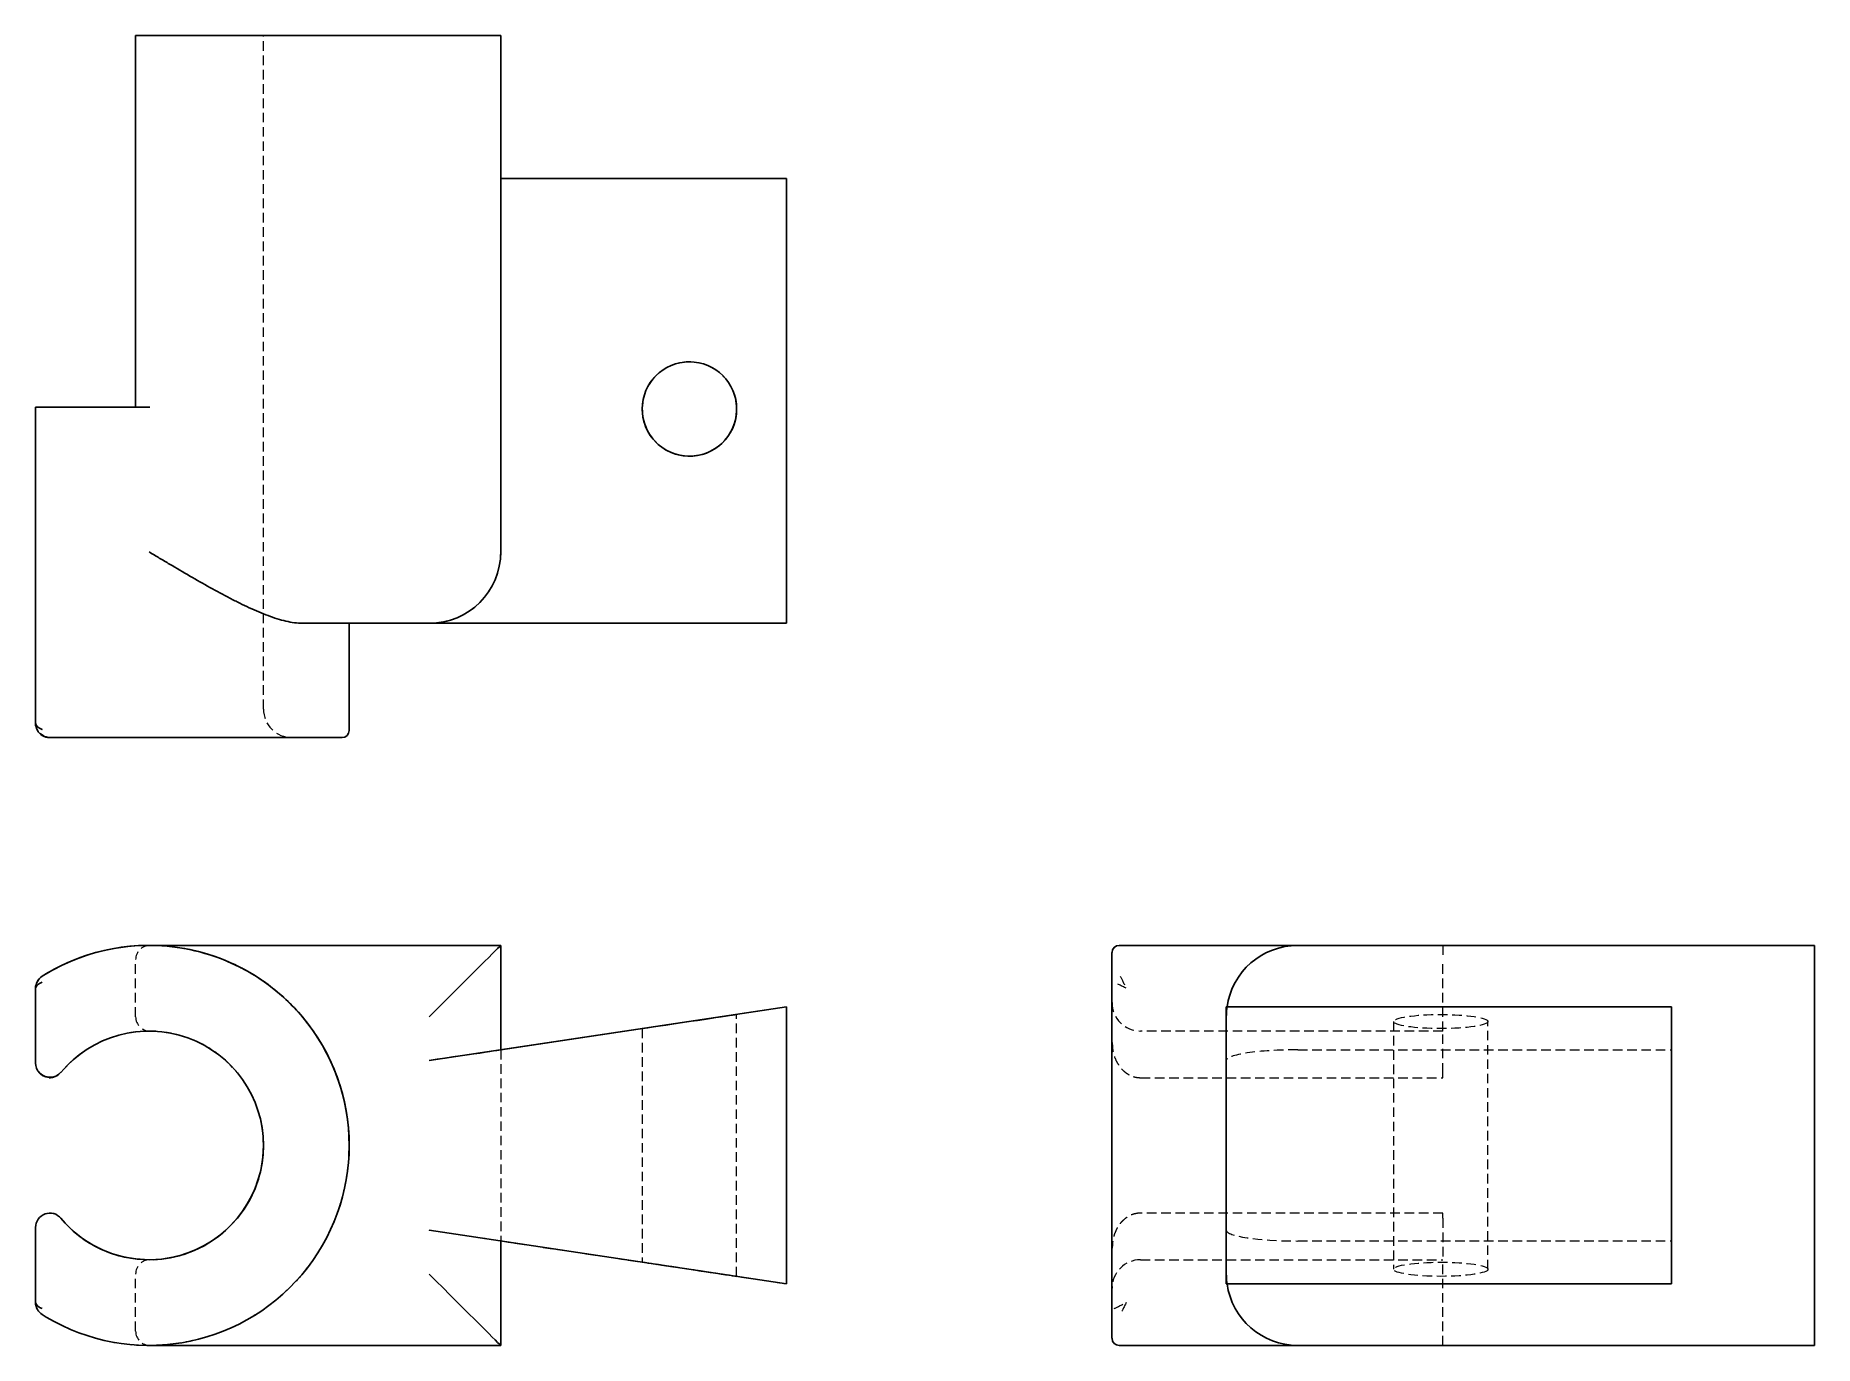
# Model space of a CAD drawing. Header units: millimetres. Extents: x 33 to 270, y 30 to 205.
import ezdxf

# ---------------------------------------------------------------- set-up
doc = ezdxf.new("R2010")
doc.units = ezdxf.units.MM
doc.linetypes.add('HIDDEN', pattern=[1.905, 1.27, -0.635])

msp = doc.modelspace()

# ---------------------------------------------------------------- linework, layer by layer
at = {"color": 7, "linetype": 'Continuous', "lineweight": 25}
for p, q in [((46.39, 204.74), (46.39, 204.74)), ((46.39, 204.74), (46.39, 204.74)), ((46.39, 204.74), (46.39, 155.29)), ((48.29, 204.74), (94.96, 204.74)), ((94.96, 204.74), (48.29, 204.74)), ((94.96, 204.74), (94.96, 204.74)), ((94.96, 136.01), (94.96, 204.74)), ((133, 185.72), (94.96, 185.72)), ((94.96, 185.72), (133, 185.72)), ((133, 126.5), (133, 185.72)), ((133, 185.72), (133, 185.72)), ((33.07, 155.29), (33.07, 155.29)), ((33.07, 155.29), (33.07, 113.19)), ((33.07, 155.29), (33.07, 155.29)), ((46.39, 155.29), (46.39, 155.29)), ((48.17, 155.29), (48.29, 155.29)), ((68.57, 126.5), (85.45, 126.5)), ((74.8, 112.24), (74.8, 126.5)), ((133, 126.5), (85.45, 126.5)), ((34.61, 111.32), (34.77, 111.33)), ((94.96, 83.63), (48.17, 83.63)), ((48.17, 83.63), (48.29, 83.63)), ((94.96, 83.63), (48.29, 83.63)), ((94.96, 69.72), (94.96, 83.63)), ((94.96, 83.63), (94.96, 83.63)), ((201.01, 83.63), (177.24, 83.63)), ((201.01, 83.63), (269.74, 83.63)), ((269.74, 30.37), (269.74, 83.63)), ((176.28, 82.68), (176.28, 31.32)), ((33.07, 77.91), (33.07, 70.7)), ((33.07, 77.91), (33.07, 77.91)), ((133, 75.43), (85.45, 68.3)), ((133, 75.43), (94.96, 69.72)), ((133, 75.43), (133, 75.43)), ((133, 38.57), (133, 75.43)), ((191.5, 38.57), (191.5, 75.43)), ((191.5, 75.43), (250.72, 75.43)), ((250.72, 75.43), (250.72, 38.57)), ((94.96, 69.72), (94.96, 69.72)), ((33.12, 67.62), (33.07, 67.91)), ((36.44, 66.7), (36.42, 66.75)), ((74.8, 57), (74.8, 57)), ((85.45, 45.7), (133, 38.57)), ((33.07, 43.3), (33.07, 36.09)), ((94.96, 30.37), (94.96, 44.28)), ((250.72, 38.57), (191.5, 38.57)), ((48.17, 30.37), (94.96, 30.37)), ((177.24, 30.37), (201.01, 30.37)), ((269.74, 30.37), (201.01, 30.37))]:
    msp.add_line(p, q, dxfattribs=at)
at = {"color": 7, "linetype": 'HIDDEN', "lineweight": 18}
for p, q in [((63.39, 115.09), (63.39, 204.74)), ((94.96, 185.72), (94.96, 185.72)), ((46.39, 155.29), (46.39, 155.29)), ((113.79, 155.23), (113.79, 155.23)), ((126.34, 154.83), (126.34, 154.83)), ((94.96, 136.01), (94.96, 136.01)), ((94.96, 136.01), (94.96, 136.01)), ((85.45, 126.5), (68.57, 126.5)), ((85.45, 126.5), (133, 126.5)), ((133, 126.5), (133, 126.5)), ((33.07, 113.19), (33.07, 113.19)), ((33.21, 112.52), (33.07, 113.19)), ((34.21, 111.46), (33.67, 111.82)), ((34.62, 111.36), (34.27, 111.42)), ((34.77, 111.33), (35.21, 111.34)), ((220.29, 83.63), (220.29, 81.73)), ((46.39, 81.73), (46.39, 81.73)), ((46.39, 74.12), (46.39, 81.73)), ((220.29, 74.12), (220.29, 81.73)), ((46.39, 74.12), (46.39, 74.12)), ((126.34, 39.57), (126.34, 74.43)), ((213.76, 73.49), (213.76, 40.51)), ((220.29, 72.22), (220.29, 74.12)), ((226.31, 40.51), (226.31, 73.49)), ((113.79, 72.55), (113.79, 41.45)), ((220.29, 72.22), (180.09, 72.22)), ((220.29, 66.7), (220.29, 72.22)), ((94.96, 69.72), (94.96, 44.28)), ((201.01, 69.72), (250.72, 69.72)), ((220.29, 66.01), (220.29, 66.7)), ((180.09, 66.01), (220.29, 66.01)), ((63.39, 57), (63.39, 57)), ((220.29, 47.99), (180.09, 47.99)), ((220.29, 47.3), (220.29, 47.99)), ((220.29, 47.3), (220.29, 41.78)), ((94.96, 44.28), (94.96, 44.28)), ((94.96, 44.28), (133, 38.57)), ((201.01, 44.28), (250.72, 44.28)), ((180.09, 41.78), (220.29, 41.78)), ((220.29, 39.88), (220.29, 41.78)), ((46.39, 39.88), (46.39, 39.88)), ((46.39, 32.27), (46.39, 39.88)), ((133, 38.57), (133, 38.57)), ((220.29, 32.27), (220.29, 39.88)), ((33.07, 36.09), (33.07, 36.09)), ((46.39, 32.27), (46.39, 32.27)), ((220.29, 30.37), (220.29, 32.27)), ((48.29, 30.37), (94.96, 30.37)), ((94.96, 30.37), (94.96, 30.37))]:
    msp.add_line(p, q, dxfattribs=at)
at = {"color": 7, "linetype": 'Continuous', "lineweight": 25, "flags": 128}
for points in [[(48.28, 204.74), (47.91, 204.74), (47.55, 204.74), (47.23, 204.74), (46.94, 204.74), (46.71, 204.74), (46.53, 204.74), (46.43, 204.74), (46.39, 204.74)], [(46.39, 204.74), (46.43, 204.74), (46.53, 204.74), (46.71, 204.74), (46.95, 204.74), (47.23, 204.74), (47.56, 204.74), (47.92, 204.74), (48.29, 204.74)], [(48.29, 204.74), (47.92, 204.74), (47.56, 204.74), (47.23, 204.74), (46.95, 204.74), (46.71, 204.74), (46.53, 204.74), (46.43, 204.74), (46.39, 204.74)], [(46.39, 204.74), (46.43, 204.74), (46.53, 204.74), (46.71, 204.74), (46.94, 204.74), (47.23, 204.74), (47.55, 204.74), (47.91, 204.74), (48.28, 204.74)], [(48.28, 204.74), (49.63, 204.74), (50.98, 204.74), (52.3, 204.74), (53.59, 204.74), (54.84, 204.74), (56.03, 204.74), (57.17, 204.74), (58.22, 204.74), (59.2, 204.74), (60.09, 204.74), (60.89, 204.74), (61.58, 204.74), (62.17, 204.74), (62.65, 204.74), (63.01, 204.74), (63.25, 204.74), (63.37, 204.74), (63.37, 204.74), (63.25, 204.74), (63.01, 204.74), (62.65, 204.74), (62.17, 204.74), (61.58, 204.74), (60.89, 204.74), (60.09, 204.74), (59.2, 204.74), (58.22, 204.74), (57.17, 204.74), (56.03, 204.74), (54.84, 204.74), (53.59, 204.74), (52.3, 204.74), (50.98, 204.74), (49.63, 204.74), (48.28, 204.74)], [(33.07, 155.29), (33.14, 155.29), (33.35, 155.29), (33.67, 155.29), (34.1, 155.29), (34.58, 155.29), (35.1, 155.29), (35.6, 155.29), (36.06, 155.29), (36.44, 155.29)], [(33.96, 155.29), (33.77, 155.29), (33.59, 155.29), (33.44, 155.29), (33.31, 155.29), (33.21, 155.29), (33.13, 155.29), (33.09, 155.29), (33.07, 155.29)], [(33.96, 155.29), (35.58, 155.29), (37.26, 155.29), (38.99, 155.29), (40.77, 155.29), (42.59, 155.29), (44.43, 155.29), (46.3, 155.29), (48.17, 155.29)], [(36.44, 155.29), (37.35, 155.29), (38.34, 155.29), (39.4, 155.29), (40.54, 155.29), (41.74, 155.29), (42.98, 155.29), (44.27, 155.29), (45.59, 155.29), (46.93, 155.29), (48.28, 155.29)], [(48.29, 155.29), (47.92, 155.29), (47.56, 155.29), (47.23, 155.29), (46.95, 155.29), (46.71, 155.29), (46.53, 155.29), (46.43, 155.29), (46.39, 155.29)], [(34.98, 111.28), (36.51, 111.28), (38.09, 111.28), (39.72, 111.28), (41.39, 111.28), (43.09, 111.28), (44.81, 111.28), (46.55, 111.28), (48.3, 111.28), (50.04, 111.28), (51.78, 111.28), (53.5, 111.28), (55.2, 111.28), (56.86, 111.28), (58.49, 111.28), (60.06, 111.28), (61.58, 111.28), (63.04, 111.28), (64.43, 111.28), (65.74, 111.28), (66.98, 111.28), (68.12, 111.28), (69.18, 111.28), (70.13, 111.28), (70.99, 111.28), (71.73, 111.28), (72.37, 111.28), (72.9, 111.28), (73.31, 111.28), (73.61, 111.28), (73.79, 111.28), (73.85, 111.28)], [(34.98, 111.28), (36.1, 111.28), (37.3, 111.28), (38.57, 111.28), (39.9, 111.28), (41.29, 111.28), (42.71, 111.28), (44.17, 111.28), (45.65, 111.28), (47.15, 111.28), (48.66, 111.28), (50.16, 111.28), (51.65, 111.28), (53.12, 111.28), (54.56, 111.28), (55.96, 111.28), (57.31, 111.28), (58.6, 111.28), (59.83, 111.28), (60.98, 111.28), (62.05, 111.28), (63.04, 111.28), (63.93, 111.28), (64.72, 111.28), (65.41, 111.28), (65.99, 111.28), (66.46, 111.28), (66.82, 111.28), (67.06, 111.28), (67.17, 111.28), (67.19, 111.28)], [(85.45, 74.12), (86.38, 75.05), (87.3, 75.97), (88.21, 76.88), (89.09, 77.76), (89.93, 78.6), (90.73, 79.4), (91.48, 80.15), (92.17, 80.84), (92.8, 81.47), (93.36, 82.03), (93.84, 82.51), (94.24, 82.9), (94.55, 83.22), (94.78, 83.45), (94.91, 83.58), (94.96, 83.63)], [(126.34, 74.43), (126.28, 74.42), (126.1, 74.39), (125.8, 74.35), (125.39, 74.29), (124.87, 74.21), (124.27, 74.12), (123.58, 74.02), (122.82, 73.9), (122.01, 73.78), (121.16, 73.65), (120.29, 73.52), (119.41, 73.39), (118.55, 73.26), (117.71, 73.14), (116.93, 73.02), (116.2, 72.91), (115.55, 72.81), (114.99, 72.73), (114.52, 72.66), (114.17, 72.6), (113.93, 72.57), (113.8, 72.55), (113.8, 72.55), (113.93, 72.57), (114.17, 72.6), (114.52, 72.66), (114.99, 72.73), (115.55, 72.81), (116.2, 72.91), (116.93, 73.02), (117.71, 73.14), (118.55, 73.26), (119.41, 73.39), (120.29, 73.52), (121.16, 73.65), (122.01, 73.78), (122.82, 73.9), (123.58, 74.02), (124.27, 74.12), (124.87, 74.21), (125.39, 74.29), (125.8, 74.35), (126.1, 74.39), (126.28, 74.42), (126.34, 74.43)], [(85.45, 68.3), (86.51, 68.46), (87.57, 68.61), (88.59, 68.77), (89.58, 68.92), (90.51, 69.06), (91.38, 69.19), (92.17, 69.3), (92.88, 69.41), (93.5, 69.5), (94.02, 69.58), (94.43, 69.64), (94.72, 69.69), (94.9, 69.71), (94.96, 69.72)], [(94.96, 30.37), (94.91, 30.42), (94.78, 30.55), (94.55, 30.78), (94.24, 31.1), (93.84, 31.49), (93.36, 31.97), (92.8, 32.53), (92.17, 33.16), (91.48, 33.85), (90.73, 34.6), (89.93, 35.4), (89.09, 36.24), (88.21, 37.12), (87.3, 38.03), (86.38, 38.95), (85.45, 39.88)]]:
    msp.add_lwpolyline(points, dxfattribs=at)
at = {"color": 7, "linetype": 'HIDDEN', "lineweight": 18, "flags": 128}
for points in [[(36.44, 155.29), (36.06, 155.29), (35.6, 155.29), (35.1, 155.29), (34.58, 155.29), (34.1, 155.29), (33.67, 155.29), (33.35, 155.29), (33.14, 155.29), (33.07, 155.29)], [(33.07, 155.29), (33.09, 155.29), (33.13, 155.29), (33.21, 155.29), (33.31, 155.29), (33.44, 155.29), (33.59, 155.29), (33.77, 155.29), (33.96, 155.29)], [(45.44, 155.29), (44.43, 155.29), (42.59, 155.29), (40.77, 155.29), (38.99, 155.29), (37.26, 155.29), (35.58, 155.29), (33.96, 155.29)], [(36.44, 155.29), (37.35, 155.29), (38.34, 155.29), (39.4, 155.29), (40.54, 155.29), (41.74, 155.29), (42.98, 155.29), (44.27, 155.29), (45.59, 155.29), (46.93, 155.29), (48.17, 155.29)], [(48.28, 155.29), (47.91, 155.29), (47.55, 155.29), (47.23, 155.29), (46.94, 155.29), (46.71, 155.29), (46.53, 155.29), (46.43, 155.29), (46.39, 155.29)], [(68.57, 126.5), (69.71, 126.5), (70.75, 126.5), (71.68, 126.5), (72.49, 126.5), (73.19, 126.5), (73.77, 126.5), (74.22, 126.5), (74.54, 126.5), (74.73, 126.5), (74.8, 126.5), (74.73, 126.5), (74.54, 126.5), (74.22, 126.5), (73.77, 126.5), (73.19, 126.5), (72.49, 126.5), (71.68, 126.5), (70.75, 126.5), (69.71, 126.5), (68.57, 126.5)], [(73.85, 111.28), (73.79, 111.28), (73.61, 111.28), (73.31, 111.28), (72.9, 111.28), (72.37, 111.28), (71.73, 111.28), (70.99, 111.28), (70.13, 111.28), (69.18, 111.28), (68.12, 111.28), (66.98, 111.28), (65.74, 111.28), (64.43, 111.28), (63.04, 111.28), (61.58, 111.28), (60.06, 111.28), (58.49, 111.28), (56.86, 111.28), (55.2, 111.28), (53.5, 111.28), (51.78, 111.28), (50.04, 111.28), (48.3, 111.28), (46.55, 111.28), (44.81, 111.28), (43.09, 111.28), (41.39, 111.28), (39.72, 111.28), (38.09, 111.28), (36.51, 111.28), (34.98, 111.28)], [(67.19, 111.28), (67.17, 111.28), (67.06, 111.28), (66.82, 111.28), (66.46, 111.28), (65.99, 111.28), (65.41, 111.28), (64.72, 111.28), (63.93, 111.28), (63.04, 111.28), (62.05, 111.28), (60.98, 111.28), (59.83, 111.28), (58.6, 111.28), (57.31, 111.28), (55.96, 111.28), (54.56, 111.28), (53.12, 111.28), (51.65, 111.28), (50.16, 111.28), (48.66, 111.28), (47.15, 111.28), (45.65, 111.28), (44.17, 111.28), (42.71, 111.28), (41.29, 111.28), (39.9, 111.28), (38.57, 111.28), (37.3, 111.28), (36.1, 111.28), (34.98, 111.28)], [(33.07, 67.91), (33.14, 67.4), (33.2, 67.23)], [(94.96, 44.28), (94.9, 44.29), (94.72, 44.31), (94.43, 44.36), (94.02, 44.42), (93.5, 44.5), (92.88, 44.59), (92.17, 44.7), (91.38, 44.81), (90.51, 44.94), (89.58, 45.08), (88.59, 45.23), (87.57, 45.39), (86.51, 45.54), (85.45, 45.7)], [(126.34, 39.57), (126.28, 39.58), (126.1, 39.61), (125.8, 39.65), (125.39, 39.71), (124.87, 39.79), (124.27, 39.88), (123.58, 39.98), (122.82, 40.1), (122.01, 40.22), (121.16, 40.35), (120.29, 40.48), (119.41, 40.61), (118.55, 40.74), (117.71, 40.86), (116.93, 40.98), (116.2, 41.09), (115.55, 41.19), (114.99, 41.27), (114.52, 41.34), (114.17, 41.4), (113.93, 41.43), (113.8, 41.45), (113.8, 41.45), (113.93, 41.43), (114.17, 41.4), (114.52, 41.34), (114.99, 41.27), (115.55, 41.19), (116.2, 41.09), (116.93, 40.98), (117.71, 40.86), (118.55, 40.74), (119.41, 40.61), (120.29, 40.48), (121.16, 40.35), (122.01, 40.22), (122.82, 40.1), (123.58, 39.98), (124.27, 39.88), (124.87, 39.79), (125.39, 39.71), (125.8, 39.65), (126.1, 39.61), (126.28, 39.58), (126.34, 39.57)]]:
    msp.add_lwpolyline(points, dxfattribs=at)
at = {"color": 7, "linetype": 'Continuous', "lineweight": 25}
msp.add_circle((120.07, 155.03), 6.28, dxfattribs=at)
at = {"color": 7, "linetype": 'HIDDEN', "lineweight": 18}
for centre, radius, start, end in [((120.07, 155.03), 6.28, 358.1826, 178.1826), ((85.45, 136.01), 9.51, 270, 360), ((67.19, 115.09), 3.8, 180, 270), ((48.29, 81.73), 1.9, 90, 180), ((48.29, 81.73), 1.9, 90, 180), ((180.09, 76.02), 3.8, 180, 270), ((48.29, 74.12), 1.9, 180, 269.5914), ((48.29, 74.12), 1.9, 180, 269.5914), ((201.01, 74.12), 9.51, 172.0792, 180), ((48.17, 57), 15.22, 89.5914, 140.4119), ((48.17, 57), 15.22, 0, 89.5914), ((34.98, 67.91), 1.9, 209.6677, 320.4119), ((48.17, 57), 26.63, 319.9948, 360), ((48.29, 39.88), 1.9, 90.4086, 180), ((48.29, 39.88), 1.9, 90.4086, 180), ((180.09, 37.98), 3.8, 90, 180), ((201.01, 39.88), 9.51, 180, 187.9208), ((34.98, 36.09), 1.9, 180, 237.7561), ((48.17, 57), 26.63, 237.7561, 270), ((48.29, 32.27), 1.9, 180, 270), ((48.29, 32.27), 1.9, 180, 270)]:
    msp.add_arc(centre, radius, start, end, dxfattribs=at)
at = {"color": 7, "linetype": 'Continuous', "lineweight": 25}
for centre, radius, start, end in [((120.07, 155.03), 6.28, 178.1826, 358.1826), ((85.45, 136.01), 9.51, 270, 360), ((73.85, 112.24), 0.951, 270, 0), ((48.17, 57), 26.63, 90, 122.2439), ((48.17, 57), 26.63, 239.0851, 120.9149), ((177.24, 82.68), 0.951, 90, 180), ((201.01, 74.12), 9.51, 90, 172.0792), ((34.98, 77.91), 1.9, 122.2439, 180), ((48.17, 57), 26.63, 360, 40.0052), ((48.17, 57), 15.22, 219.5881, 140.4119), ((48.17, 57), 15.22, 270.4086, 0), ((34.98, 46.09), 1.9, 39.5881, 180), ((48.17, 57), 15.22, 219.5881, 270.4086), ((201.01, 39.88), 9.51, 187.9208, 270), ((177.24, 31.32), 0.951, 180, 270)]:
    msp.add_arc(centre, radius, start, end, dxfattribs=at)
at = {"color": 7, "linetype": 'HIDDEN', "lineweight": 18}
for centre in [(220.03, 73.49), (220.03, 40.51)]:
    msp.add_ellipse(centre, major_axis=(6.28, 0), ratio=0.15, dxfattribs=at)
for centre, start_param, end_param in [((201.01, 68.3), 1.570796, 3.141593), ((201.01, 45.7), 3.141593, 4.712389)]:
    msp.add_ellipse(centre, major_axis=(9.51, 0), ratio=0.15, start_param=start_param, end_param=end_param, dxfattribs=at)
at = {"color": 7, "linetype": 'Continuous', "lineweight": 25}
for points, knots in [([(68.57, 126.5), (67.88, 126.5), (67.15, 126.61), (65.63, 126.96), (64.82, 127.22), (63.19, 127.83), (62.36, 128.18), (61.09, 128.77), (60.66, 128.97), (59.8, 129.4), (59.36, 129.62), (57.16, 130.76), (55.4, 131.76), (52.71, 133.31), (51.81, 133.84), (50.45, 134.65), (49.99, 134.92), (49.08, 135.47), (48.62, 135.74), (48.17, 136.01)], [0, 0, 0, 0, 0.125, 0.125, 0.25, 0.25, 0.375, 0.375, 0.4375, 0.4375, 0.5, 0.5, 0.75, 0.75, 0.875, 0.875, 0.9375, 0.9375, 1, 1, 1, 1]), ([(68.57, 74.12), (67.88, 74.94), (67.15, 75.7), (65.63, 77.13), (64.82, 77.8), (63.19, 79.01), (62.36, 79.55), (61.09, 80.29), (60.66, 80.52), (59.8, 80.96), (59.36, 81.17), (57.16, 82.14), (55.4, 82.69), (52.71, 83.25), (51.81, 83.39), (50.45, 83.53), (49.99, 83.57), (49.08, 83.62), (48.62, 83.63), (48.17, 83.63)], [0, 0, 0, 0, 0.125, 0.125, 0.25, 0.25, 0.375, 0.375, 0.4375, 0.4375, 0.5, 0.5, 0.75, 0.75, 0.875, 0.875, 0.9375, 0.9375, 1, 1, 1, 1]), ([(33.07, 70.7), (33.07, 70.39), (33.07, 70.08), (33.07, 69.49), (33.07, 69.2), (33.07, 68.66), (33.07, 68.41), (33.07, 68.13), (33.07, 68.05), (33.07, 67.94), (33.07, 67.91), (33.07, 67.91)], [0, 0, 0, 0, 0.25, 0.25, 0.5, 0.5, 0.75, 0.75, 0.875, 0.875, 1, 1, 1, 1]), ([(33.1, 67.62), (33.12, 67.5), (33.17, 67.28), (33.34, 66.97), (33.52, 66.76), (33.72, 66.6), (33.88, 66.45), (34.06, 66.29), (34.47, 66.11), (35.01, 66.03), (35.58, 66.13), (36.08, 66.38), (36.31, 66.61), (36.43, 66.73)], [0, 0, 0, 0, 0.091864, 0.17177, 0.288814, 0.327552, 0.343985, 0.430094, 0.515195, 0.627303, 0.788216, 0.887809, 1, 1, 1, 1]), ([(33.07, 46.09), (33.07, 46.48), (33.2, 46.87), (33.64, 47.5), (33.97, 47.75), (34.7, 48.01), (35.1, 48.03), (35.85, 47.82), (36.19, 47.6), (36.44, 47.3)], [0, 0, 0, 0, 0.25, 0.25, 0.5, 0.5, 0.75, 0.75, 1, 1, 1, 1]), ([(33.07, 46.09), (33.07, 46.09), (33.07, 46.06), (33.07, 45.95), (33.07, 45.87), (33.07, 45.59), (33.07, 45.34), (33.07, 44.8), (33.07, 44.51), (33.07, 43.92), (33.07, 43.61), (33.07, 43.3)], [0, 0, 0, 0, 0.125, 0.125, 0.25, 0.25, 0.5, 0.5, 0.75, 0.75, 1, 1, 1, 1])]:
    msp.add_open_spline(points, degree=3, knots=knots, dxfattribs=at)
for points in [[(33.96, 112.38), (33.42, 112.55), (33.07, 112.87), (33.07, 113.19)], [(33.07, 113.19), (33.07, 112.55), (33.42, 111.92), (33.96, 111.58)], [(33.96, 111.58), (34.27, 111.38), (34.62, 111.28), (34.98, 111.28)], [(33.96, 79.52), (33.42, 79.18), (33.07, 78.55), (33.07, 77.91)], [(33.07, 77.91), (33.07, 78.23), (33.42, 78.55), (33.96, 78.72)], [(33.96, 35.28), (33.42, 35.45), (33.07, 35.77), (33.07, 36.09)], [(33.07, 36.09), (33.07, 35.45), (33.42, 34.82), (33.96, 34.48)], [(33.96, 34.48), (34.12, 34.38), (34.3, 34.26), (34.49, 34.15)]]:
    msp.add_open_spline(points, degree=3, dxfattribs=at)
at = {"color": 7, "linetype": 'HIDDEN', "lineweight": 18}
for points in [[(33.07, 113.19), (33.07, 112.87), (33.42, 112.55), (33.96, 112.38)], [(178.19, 77.91), (177.55, 78.23), (176.92, 78.55), (176.58, 78.72)], [(177.38, 79.52), (177.55, 79.18), (177.87, 78.55), (178.19, 77.91)], [(176.58, 35.28), (176.92, 35.45), (177.55, 35.77), (178.19, 36.09)], [(178.19, 36.09), (177.87, 35.45), (177.55, 34.82), (177.38, 34.48)]]:
    msp.add_open_spline(points, degree=3, dxfattribs=at)
for points, knots in [([(34.52, 111.37), (34.46, 111.37), (34.25, 111.4), (34.08, 111.51), (33.96, 111.58)], [0, 0, 0, 0, 0.344497, 1, 1, 1, 1]), ([(34.98, 111.28), (35.03, 111.28), (35.11, 111.28), (35.19, 111.34), (35.2, 111.35)], [0, 0, 0, 0, 0.775942, 1, 1, 1, 1]), ([(176.32, 70.7), (176.34, 70.29), (176.36, 69.54), (176.69, 68.56), (177.04, 67.87), (177.36, 67.41), (177.67, 67.07), (177.98, 66.79), (178.36, 66.51), (178.8, 66.27), (179.39, 66.06), (179.84, 66.02), (180.09, 66.01)], [0, 0, 0, 0, 0.187138, 0.338434, 0.456401, 0.538097, 0.586525, 0.664739, 0.723067, 0.796904, 0.88937, 1, 1, 1, 1]), ([(180.09, 47.99), (179.84, 47.98), (179.39, 47.94), (178.8, 47.73), (178.36, 47.49), (177.98, 47.21), (177.67, 46.93), (177.36, 46.59), (177.04, 46.13), (176.69, 45.44), (176.36, 44.46), (176.34, 43.71), (176.32, 43.3)], [0, 0, 0, 0, 0.110629, 0.203095, 0.276933, 0.33526, 0.413476, 0.461904, 0.543603, 0.661574, 0.812871, 1, 1, 1, 1]), ([(68.57, 39.88), (67.88, 39.06), (67.15, 38.3), (65.63, 36.87), (64.82, 36.2), (63.19, 34.99), (62.36, 34.45), (61.09, 33.71), (60.66, 33.48), (59.8, 33.04), (59.36, 32.83), (57.16, 31.86), (55.4, 31.31), (52.71, 30.75), (51.81, 30.61), (50.45, 30.47), (49.99, 30.43), (49.08, 30.38), (48.62, 30.37), (48.17, 30.37)], [0, 0, 0, 0, 0.125, 0.125, 0.25, 0.25, 0.375, 0.375, 0.4375, 0.4375, 0.5, 0.5, 0.75, 0.75, 0.875, 0.875, 0.9375, 0.9375, 1, 1, 1, 1])]:
    msp.add_open_spline(points, degree=3, knots=knots, dxfattribs=at)

doc.saveas('drawing.dxf')
